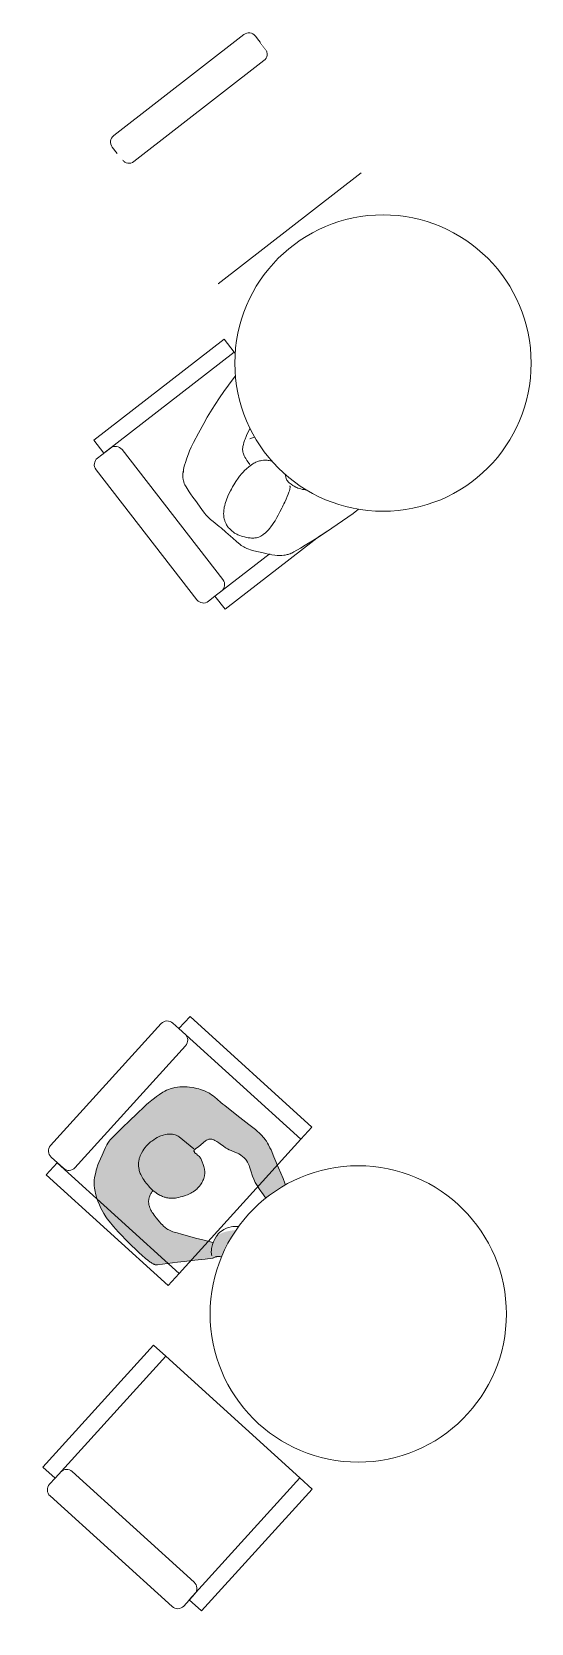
# Model space of a CAD drawing. Header units: millimetres. Extents: x 17924 to 83548, y -4690 to 56252.
# Drawn here: x 79324 to 80840, y 23095 to 27927 of the extents above; entities that cross this region are included whole.
import ezdxf

# ---------------------------------------------------------------- set-up
doc = ezdxf.new("R2010")
doc.units = ezdxf.units.MM
doc.header["$MEASUREMENT"] = 0
for name, color, linetype, lineweight in [('FURN-FREE', 1, 'Continuous', 0), ('PRES-FILL', 7, 'Continuous', 0), ('PRES-PEOP', 42, 'Continuous', 0)]:
    doc.layers.add(name, color=color, linetype=linetype, lineweight=lineweight)

# ---------------------------------------------------------------- blocks, each defined once
blk = doc.blocks.new('*U42')
at = {"color": 0, "linetype": 'ByBlock', "lineweight": -2}
for p, q in [((-250, 275), (-225, 275)), ((275, 275), (275, -275))]:
    blk.add_line(p, q, dxfattribs=at)
at = {"color": 0, "linetype": 'ByBlock', "lineweight": -2, "flags": 128}
for points in [[(-225, 325), (275, 325), (275, 275), (-225, 275), (-225, 325)], [(-225, -275), (275, -275), (275, -325), (-225, -325), (-225, -275)]]:
    blk.add_lwpolyline(points, close=True, dxfattribs=at)
for points in [[(-275, 250), (-275, -250)], [(-175, -250), (-175, 250)], [(-250, -275), (-200, -275)]]:
    blk.add_lwpolyline(points, dxfattribs=at)
at = {"color": 0, "linetype": 'ByBlock', "lineweight": -2}
for centre, start, end in [((-250, 250), 90, 180), ((-200, 250), 360, 90), ((-250, -250), 180, 270), ((-200, -250), 270, 360)]:
    blk.add_arc(centre, 25, start, end, dxfattribs=at)
blk = doc.blocks.new('*U43')
at = {"color": 0, "linetype": 'ByBlock', "lineweight": -2}
for p, q in [((-250, 275), (-225, 275)), ((275, 275), (275, -275))]:
    blk.add_line(p, q, dxfattribs=at)
at = {"color": 0, "linetype": 'ByBlock', "lineweight": -2, "flags": 128}
for points in [[(-225, 325), (275, 325), (275, 275), (-225, 275), (-225, 325)], [(-225, -275), (275, -275), (275, -325), (-225, -325), (-225, -275)]]:
    blk.add_lwpolyline(points, close=True, dxfattribs=at)
for points in [[(-275, 250), (-275, -250)], [(-175, -250), (-175, 250)], [(-250, -275), (-200, -275)]]:
    blk.add_lwpolyline(points, dxfattribs=at)
at = {"color": 0, "linetype": 'ByBlock', "lineweight": -2}
for centre, start, end in [((-250, 250), 90, 180), ((-200, 250), 360, 90), ((-250, -250), 180, 270), ((-200, -250), 270, 360)]:
    blk.add_arc(centre, 25, start, end, dxfattribs=at)
blk = doc.blocks.new('*U48')
at = {"color": 0, "linetype": 'ByBlock', "lineweight": -2}
for p, q in [((-250, 275), (-225, 275)), ((275, 275), (275, -275))]:
    blk.add_line(p, q, dxfattribs=at)
at = {"color": 0, "linetype": 'ByBlock', "lineweight": -2, "extrusion": (0, 0, -1), "flags": 128}
for points in [[(225, 325), (-275, 325), (-275, 275), (225, 275), (225, 325)], [(225, -275), (-275, -275), (-275, -325), (225, -325), (225, -275)]]:
    blk.add_lwpolyline(points, close=True, dxfattribs=at)
for points in [[(275, 250), (275, -250)], [(175, -250), (175, 250)], [(250, -275), (200, -275)]]:
    blk.add_lwpolyline(points, dxfattribs=at)
at = {"color": 0, "linetype": 'ByBlock', "lineweight": -2}
for centre, start, end in [((-250, 250), 90, 180), ((-200, 250), 360, 90), ((-250, -250), 180, 270), ((-200, -250), 270, 360)]:
    blk.add_arc(centre, 25, start, end, dxfattribs=at)
blk = doc.blocks.new('*U118')
at = {"layer": 'PRES-FILL', "linetype": 'ByBlock', "lineweight": -2}
h = blk.add_hatch(color=0, dxfattribs=at)
edge = h.paths.add_edge_path(flags=16)
edge.add_spline(control_points=[(-87.1, -291.1), (-88.9, -288.5), (-89.4, -283.3), (-89.5, -277.4)], knot_values=[0, 0, 0, 0, 1, 1, 1, 1], degree=3, periodic=0)
edge.add_spline(control_points=[(-89.5, -277.4), (-94.1, -264.3), (-102.3, -248.1), (-95, -247.6), (-88, -247), (-89.7, -264.1), (-89.5, -277.4)], knot_values=[0, 0, 0, 0, 0.509531, 0.509531, 0.509531, 1, 1, 1, 1], degree=3, periodic=0)
edge.add_spline(control_points=[(-89.5, -277.4), (-87.5, -283), (-86.2, -288.1), (-87.1, -291.1)], knot_values=[0, 0, 0, 0, 1, 1, 1, 1], degree=3, periodic=0)
edge.add_spline(control_points=[(-87.1, -291.1), (-86, -292.7), (-84.3, -293.3), (-82, -292.6), (-63.6, -286.7), (-44.9, -280.7), (-26.4, -274.1), (-4, -266.1), (18.4, -258.1), (40.8, -249.8), (62.1, -241.9), (84, -234.3), (102, -220.3), (117.4, -208.3), (129.9, -193.2), (142.6, -178.6), (163, -155.2), (182.9, -131.3), (203.2, -107.9), (213.2, -96.5), (224.2, -86), (234.3, -74.7), (246.7, -60.8), (254.8, -44.4), (259.7, -25), (268.8, 10.8), (269.4, 46.9), (252.7, 77.9), (241.3, 99.1), (227.3, 117.8), (212, 135.7), (198.2, 151.6), (184.4, 167.6), (170.6, 183.5), (153.9, 202.7), (137.1, 221.9), (119.8, 240.6), (106.8, 254.7), (88.4, 262.4), (71.1, 271.5), (49.3, 282.9), (28.3, 292.7), (3.3, 297.3), (-21.5, 302), (-44.7, 298.6), (-68.4, 290.7), (-91.1, 283.2), (-111.9, 273.8), (-130.5, 259.8), (-157.5, 239.5), (-182.8, 217.5), (-207.6, 194.9), (-226.2, 177.9), (-244, 160), (-260.3, 140.7), (-265.4, 134.8), (-270.1, 127.5), (-269.8, 119.5), (-269, 91.5), (-265, 65.1), (-263.2, 38), (-261.2, 9.3), (-260.2, -19.6), (-257.9, -48.3), (-257.6, -51.7), (-255, -54.6), (-254.2, -58), (-253.4, -61.6), (-253.2, -65.2), (-253.5, -68.8), (-254.4, -82.4), (-267.6, -92.2), (-268.2, -106.7), (-269, -125.4), (-262.5, -142.7), (-255.6, -157.8), (-248.2, -173.7), (-230.6, -189), (-215.1, -195.9), (-194.6, -205.1), (-227.5, -119.8), (-210.4, -122.7), (-200.6, -124.4), (-194.9, -152.8), (-181.9, -153.3), (-179.8, -153.3), (-175.7, -153.3), (-175.6, -151), (-174.7, -121.2), (-175.9, -84.2), (-191.9, -63.8), (-196.2, -58.4), (-202.4, -54.5), (-209.7, -51.7)], knot_values=[0, 0, 0, 0, 0.004098, 0.004098, 0.004098, 0.036354, 0.036354, 0.036354, 0.07573, 0.07573, 0.07573, 0.113201, 0.113201, 0.113201, 0.145266, 0.145266, 0.145266, 0.196552, 0.196552, 0.196552, 0.221625, 0.221625, 0.221625, 0.252365, 0.252365, 0.252365, 0.309173, 0.309173, 0.309173, 0.348127, 0.348127, 0.348127, 0.382965, 0.382965, 0.382965, 0.425054, 0.425054, 0.425054, 0.456865, 0.456865, 0.456865, 0.496842, 0.496842, 0.496842, 0.536467, 0.536467, 0.536467, 0.574696, 0.574696, 0.574696, 0.630228, 0.630228, 0.630228, 0.671879, 0.671879, 0.671879, 0.684675, 0.684675, 0.684675, 0.729775, 0.729775, 0.729775, 0.777357, 0.777357, 0.777357, 0.783126, 0.783126, 0.783126, 0.789055, 0.789055, 0.789055, 0.811446, 0.811446, 0.811446, 0.840448, 0.840448, 0.840448, 0.871083, 0.871083, 0.871083, 0.911485, 0.911485, 0.911485, 0.934486, 0.934486, 0.934486, 0.938181, 0.938181, 0.938181, 0.987094, 0.987094, 0.987094, 1, 1, 1, 1], degree=3, periodic=0)
edge.add_line((-209.7, -51.7), (-194, 0))
edge.add_spline(control_points=[(-194, 0), (-187, 22.7), (-179.6, 45.3), (-171.5, 67.7), (-163, 91.4), (-139.6, 107.6), (-118.7, 121.9), (-107.4, 129.7), (-96.1, 136.5), (-80.5, 136.9), (-68.4, 137.2), (-58.5, 133.8), (-50.1, 127.2)], knot_values=[0, 0, 0, 0, 0.324205, 0.324205, 0.324205, 0.66843, 0.66843, 0.66843, 0.855113, 0.855113, 0.855113, 1, 1, 1, 1], degree=3, periodic=0)
edge.add_line((-50.1, 127.2), (-43.4, 121.9))
edge.add_spline(control_points=[(-43.4, 121.9), (-53, 112), (-61.7, 101.2), (-66.2, 86.4), (-72, 67.4), (-70.6, 51.9), (-65.8, 32.4), (-60.9, 12.4), (-52.4, -3.9), (-40.5, -16.6), (-29.8, -28), (-15.7, -35.9), (4.1, -37.8), (21.4, -39.5), (32.8, -32.6), (46, -27.7), (56.1, -23.9), (64, -4.3), (73.4, -9.4), (78.2, -11.9), (80, -18.4), (83, -23.2), (90.4, -35.2), (104.9, -43.5), (103.9, -59.9), (102.6, -82.9), (81.9, -92.8), (71.8, -109.6), (62.8, -124.7), (56.9, -143.1), (45.7, -155.8), (27.6, -176.6), (-8.7, -176.6), (-33.9, -189.3), (-57.3, -201), (-80, -218.6), (-102.9, -230.2), (-126.4, -242.2), (-170.3, -203.5), (-183.9, -215.1), (-185.4, -216.4), (-186.2, -221.3), (-185.7, -224), (-184, -232.5), (-161.6, -243.7), (-165.3, -244.4), (-170.3, -245.4), (-189.8, -234), (-202.1, -232.4), (-207, -231.8), (-219.2, -228.5), (-217.4, -233.8), (-214.3, -243.7), (-208.3, -250.8), (-201.7, -257.1), (-184.8, -273.2), (-168.6, -289.9), (-141.4, -295.4), (-121.8, -299.2), (-104.3, -296.7), (-90.1, -293.9), (-88.5, -293.6), (-87.5, -292.6), (-87.1, -291.1)], knot_values=[0, 0, 0, 0, 0.044568, 0.044568, 0.044568, 0.101682, 0.101682, 0.101682, 0.159954, 0.159954, 0.159954, 0.212108, 0.212108, 0.212108, 0.25772, 0.25772, 0.25772, 0.292514, 0.292514, 0.292514, 0.310285, 0.310285, 0.310285, 0.355053, 0.355053, 0.355053, 0.417583, 0.417583, 0.417583, 0.47369, 0.47369, 0.47369, 0.564976, 0.564976, 0.564976, 0.649839, 0.649839, 0.649839, 0.736981, 0.736981, 0.736981, 0.746599, 0.746599, 0.746599, 0.777051, 0.777051, 0.777051, 0.817948, 0.817948, 0.817948, 0.83422, 0.83422, 0.83422, 0.863911, 0.863911, 0.863911, 0.939425, 0.939425, 0.939425, 0.993629, 0.993629, 0.993629, 1, 1, 1, 1], degree=3, periodic=0)
at = {"layer": 'PRES-PEOP', "color": 0, "linetype": 'ByBlock', "lineweight": -2, "flags": 128}
for points in [[(-250.1, -46.7), (-246.5, -46.2), (-243, -45.9), (-239.8, -45.9), (-236.8, -46), (-234, -46.3), (-228.6, -47.1), (-224, -48.2), (-219.9, -49.4), (-216.4, -50.7), (-213.3, -51.9), (-207.9, -54.4), (-203.8, -56.5), (-197.9, -59.9), (-191.9, -63.8), (-189.4, -65.6), (-184.9, -69.7), (-180.9, -73.9), (-177.6, -78.3), (-174.8, -82.6), (-172.5, -86.9), (-170.5, -91.1), (-168.9, -95.1), (-167.6, -98.9), (-166.6, -102.5), (-165.2, -109.4), (-164.5, -115.4), (-164.4, -120.5), (-164.6, -125), (-165, -128.8), (-165.6, -132), (-167.2, -137.4), (-168.7, -141.2), (-170.1, -143.9), (-172.6, -147.7), (-175.6, -151), (-175.9, -151.3), (-176.2, -151.6), (-176.5, -151.8), (-176.9, -152), (-177.2, -152.1), (-177.8, -152.4), (-178.3, -152.6), (-178.8, -152.7), (-179.2, -152.8), (-179.9, -153), (-180.5, -153.1), (-180.9, -153.1), (-181.4, -153.2), (-181.7, -153.2), (-181.9, -153.3), (-183, -153.2), (-184, -153.1), (-184.9, -152.7), (-185.8, -152.3), (-186.7, -151.8), (-187.6, -151.2), (-189.2, -149.7), (-190.7, -148.1), (-192.1, -146.4), (-193.4, -144.7), (-195.7, -141.2), (-199.7, -134.9), (-201.1, -132.6), (-202.4, -130.6), (-203.4, -129.1), (-204.3, -127.8), (-205.1, -126.7), (-206.5, -125.2), (-207.5, -124.2), (-208.2, -123.6), (-209.3, -123), (-209.9, -122.8), (-210.4, -122.7), (-211.6, -122.8), (-212.6, -123.4), (-213.4, -124.3), (-214, -125.6), (-214.5, -127.1), (-214.8, -128.8), (-215.1, -130.7), (-215.3, -132.8), (-215.4, -134.9), (-215.4, -139.4), (-215.3, -144), (-215, -148.6), (-214.3, -157.7), (-213.5, -165.7), (-212.9, -172.5), (-212.4, -178.2), (-212, -182.7), (-211.8, -186.3), (-211.7, -189.1), (-211.8, -191.3), (-211.8, -192.9), (-212, -194.1), (-212.2, -195), (-212.6, -196.2), (-213.1, -196.6), (-213.5, -196.8), (-214.2, -196.6), (-215.1, -195.9), (-216.8, -194.4), (-218.7, -192.9), (-220.7, -191.4), (-222.7, -189.9), (-224.8, -188.4), (-228.9, -185.5), (-232.6, -182.7), (-236, -180.2), (-238.9, -177.8), (-241.4, -175.6), (-245.6, -171.6), (-248.6, -168.4), (-250.6, -165.9), (-252, -163.9), (-253.9, -160.9), (-255.6, -157.8), (-258.4, -151.3), (-260.7, -145.7), (-262.6, -140.7), (-264, -136.4), (-265.2, -132.7), (-266, -129.4), (-267.2, -123.6), (-267.9, -119.4), (-268.2, -116.2), (-268.4, -111.4), (-268.2, -106.7), (-267.9, -104.3), (-267.3, -102), (-266.7, -99.9), (-265.9, -98), (-264.3, -94.3), (-257.6, -81.6), (-256.1, -78.5), (-255.1, -76.1), (-254.5, -74.2), (-253.9, -71.5), (-253.6, -70.1), (-253.5, -68.8), (-253.4, -67.5), (-253.4, -66.3), (-253.4, -65.3), (-253.4, -64.4), (-253.5, -62.8), (-253.6, -61.6), (-253.7, -60.7), (-253.9, -59.3), (-254.2, -58), (-254.4, -57.4), (-254.6, -56.8), (-255, -55.7), (-256.8, -52.1), (-257.2, -51.1), (-257.5, -50.4), (-257.6, -49.9), (-257.8, -49.1), (-257.9, -48.7), (-257.9, -48.3), (-259.4, -26.7), (-261.2, 5.6), (-263.2, 38), (-264.8, 58.4), (-267.6, 89), (-268.9, 104.3), (-269.8, 119.5), (-269.8, 121), (-269.8, 122.3), (-269.6, 123.6), (-269.4, 124.7), (-269.1, 125.8), (-268.4, 127.8), (-267.7, 129.5), (-267, 131), (-266.3, 132.3), (-265, 134.5), (-263.9, 136.1), (-262.2, 138.4), (-260.3, 140.7), (-254, 148.3), (-248.5, 154.6), (-238.6, 165.1), (-231.1, 172.8), (-219.5, 183.9), (-207.6, 194.9), (-188.9, 211.8), (-174.7, 224.2), (-163.9, 233.3), (-147.5, 246.7), (-130.5, 259.8), (-123.3, 264.8), (-116.9, 268.9), (-111.2, 272.2), (-106.1, 274.9), (-97.1, 279.4), (-90.1, 282.5), (-79.4, 286.7), (-68.4, 290.7), (-59.5, 293.5), (-51.6, 295.6), (-44.7, 297.1), (-38.6, 298.1), (-33.3, 298.8), (-28.6, 299.2), (-20.5, 299.6), (-14.5, 299.5), (-10, 299.2), (-3.3, 298.5), (3.3, 297.3), (11.9, 295.3), (19.5, 293.2), (26, 291.1), (31.7, 289.1), (41.7, 285.3), (49.1, 282.1), (60.1, 277), (71.1, 271.5), (84.3, 264.8), (94, 259.7), (101, 255.6), (106.1, 252.3), (109.7, 249.7), (112.4, 247.6), (116.2, 244.2), (119.8, 240.6), (132.8, 226.5), (151.8, 205.1), (170.6, 183.5), (191.3, 159.6), (212, 135.7), (217.6, 128.9), (222.5, 122.9), (230.6, 112.3), (236.4, 104.1), (240.6, 97.7), (246.8, 88), (252.7, 77.9), (255.8, 71.9), (258.3, 66.2), (260.3, 60.7), (261.9, 55.5), (263.2, 50.5), (265.1, 41), (266.1, 32.6), (266.5, 25.2), (266.6, 18.7), (266.4, 13.1), (265.6, 3.2), (264.6, -4), (262.5, -14.7), (259.7, -25), (257.6, -31.5), (255.6, -37.3), (253.6, -42.3), (251.7, -46.6), (250, -50.3), (246.7, -56.8), (244, -61.5), (241.8, -64.9), (238.2, -69.9), (234.3, -74.7), (230.5, -79), (223.6, -86.3), (213.3, -97), (208.2, -102.4), (203.2, -107.9), (172.9, -143.2), (142.6, -178.6), (133.1, -189.6), (125.9, -197.7), (120.3, -203.7), (116, -208), (112.7, -211.2), (107.5, -215.8), (102, -220.3), (98.6, -222.9), (95.2, -225.2), (88.9, -229.1), (83.1, -232.3), (78, -234.9), (68.9, -239), (61.9, -241.9), (40.8, -249.8), (7.2, -262), (-26.4, -274.1), (-40.3, -279), (-61.2, -285.9), (-82, -292.6), (-83.3, -292.9), (-84.5, -292.8), (-85.5, -292.5), (-86.5, -292), (-87.3, -291.3), (-88, -290.4), (-88.7, -289.5), (-89.3, -288.4), (-89.8, -287.2), (-90.3, -286), (-91, -283.3), (-91.7, -280.6), (-92.1, -277.9), (-92.8, -272.6), (-93.2, -267.8), (-93.5, -263.6), (-93.6, -260.2), (-93.8, -257.4), (-93.9, -255.1), (-93.9, -253.3), (-94, -251.9), (-94.1, -250.8), (-94.1, -249.9), (-94.3, -248.7), (-94.4, -248), (-94.5, -247.7), (-94.7, -247.5), (-95, -247.6), (-95.2, -247.9), (-95.2, -248.5), (-95.2, -249.2), (-95.1, -250), (-94.9, -251), (-94.6, -252), (-94.3, -253.1), (-93.6, -255.5), (-92.9, -257.9), (-92.1, -260.4), (-91.3, -262.9), (-89.8, -267.7), (-88.6, -272.1), (-87.6, -275.9), (-87, -279.1), (-86.5, -281.8), (-86.3, -284), (-86.2, -285.8), (-86.3, -287.3), (-86.4, -288.5), (-86.6, -289.5), (-87.1, -291), (-87.6, -292), (-88.1, -292.6), (-89, -293.4), (-90.1, -293.9), (-92.7, -294.7), (-95.3, -295.4), (-97.9, -296), (-100.4, -296.6), (-105.4, -297.6), (-110, -298.2), (-114.1, -298.7), (-117.7, -298.9), (-120.8, -299), (-123.6, -298.9), (-128.3, -298.6), (-131.8, -298.1), (-134.3, -297.6), (-138, -296.7), (-141.4, -295.4), (-149.1, -291.7), (-155.9, -288.2), (-161.8, -285), (-166.8, -282), (-175.7, -276.4), (-182.3, -272), (-192, -264.8), (-201.7, -257.1), (-203.2, -255.9), (-204.8, -254.6), (-206.4, -253.3), (-209.4, -250.7), (-212, -248.3), (-214.2, -246.2), (-215.9, -244.3), (-217.2, -242.7), (-218.2, -241.4), (-218.8, -240.2), (-219.3, -239.2), (-219.5, -238.4), (-219.6, -237.7), (-219.7, -237.1), (-219.6, -236.7), (-219.4, -235.8), (-219.1, -235.3), (-218.8, -234.9), (-218.2, -234.3), (-217.4, -233.8), (-216.6, -233.4), (-215.7, -233.1), (-214.9, -232.8), (-214.2, -232.6), (-213.4, -232.5), (-212, -232.2), (-210.8, -232.1), (-209.7, -232.1), (-207.8, -232.1), (-206.3, -232.1), (-204.2, -232.3), (-202.1, -232.4), (-199.7, -232.8), (-197.5, -233.3), (-195.5, -234), (-193.6, -234.7), (-190, -236.4), (-183.7, -239.7), (-181.4, -240.9), (-179.4, -241.9), (-177.6, -242.7), (-176, -243.3), (-173.3, -244.1), (-171.3, -244.5), (-169.8, -244.7), (-168.7, -244.8), (-167, -244.7), (-165.3, -244.4), (-164.6, -244.2), (-164.1, -243.9), (-163.7, -243.6), (-163.6, -243.3), (-163.6, -243), (-163.7, -242.6), (-163.9, -242.3), (-164.2, -241.9), (-164.6, -241.5), (-165, -241.1), (-165.5, -240.7), (-166.5, -239.8), (-167.7, -239), (-168.9, -238.2), (-170.1, -237.4), (-172.6, -235.9), (-177, -233), (-178.7, -231.8), (-180, -230.8), (-181.1, -230), (-182, -229.2), (-182.7, -228.6), (-183.8, -227.4), (-184.5, -226.5), (-185, -225.9), (-185.4, -224.9), (-185.6, -224.5), (-185.7, -224), (-185.7, -223.5), (-185.8, -223), (-185.8, -222.5), (-185.9, -221.5), (-186, -220.6), (-186, -219.8), (-185.9, -219.1), (-185.8, -218.5), (-185.7, -218), (-185.6, -217.6), (-185.5, -217.2), (-185.4, -216.9), (-185.1, -216.3), (-184.9, -216), (-184.7, -215.7), (-184.3, -215.4), (-183.9, -215.1), (-181.6, -213.7), (-179.3, -212.7), (-177.1, -212), (-174.8, -211.6), (-172.7, -211.4), (-170.5, -211.4), (-166.3, -211.9), (-162.3, -212.8), (-158.5, -214), (-155, -215.4), (-127.9, -228.6), (-124.6, -229.9), (-121.7, -230.8), (-119.3, -231.5), (-115, -232.2), (-111.9, -232.4), (-109.6, -232.2), (-106.2, -231.5), (-102.9, -230.2), (-94.2, -225.5), (-86.7, -221.1), (-73.5, -212.9), (-53.8, -200.5), (-43.9, -194.6), (-33.9, -189.3), (-29, -187.1), (-24.4, -185.2), (-15.2, -182.3), (1.3, -177.9), (13.7, -174.4), (18.2, -172.9), (22.1, -171.5), (28.6, -168.6), (33.3, -166), (36.6, -163.8), (41.4, -160.1), (43.6, -158.1), (45.7, -155.8), (47.9, -153.2), (49.9, -150.7), (51.6, -148.3), (54.5, -143.6), (56.8, -139.4), (60.6, -131.9), (66, -120.5), (68.8, -115), (71.8, -109.6), (73.8, -106.5), (75.8, -103.6), (80, -98.1), (87.8, -88.6), (90.7, -85.1), (93.1, -82), (95.2, -79.2), (96.8, -76.8), (99.4, -72.6), (101.1, -69.5), (102.1, -67.1), (103.3, -63.5), (103.7, -61.7), (103.9, -59.9), (104, -58.8), (103.9, -56.6), (103.6, -54.6), (103, -52.6), (102.3, -50.8), (101.5, -49.1), (100.7, -47.5), (98.8, -44.4), (83, -23.2), (78.3, -15.8), (77.2, -14), (76.3, -12.7), (75.6, -11.8), (74.5, -10.5), (73.4, -9.4), (72.7, -8.8), (72, -8.4), (71.4, -8.1), (70.7, -8), (70.1, -8), (69.5, -8.1), (68.8, -8.2), (68.2, -8.5), (67, -9.1), (65.9, -9.9), (64.8, -10.8), (63.7, -11.8), (62.7, -12.8), (60.7, -14.8), (57.2, -18.6), (54.5, -21.5), (52.4, -23.5), (50.9, -24.8), (49.7, -25.7), (48.8, -26.3), (47.4, -27.1), (46, -27.7), (35.6, -31.4), (27.7, -33.9), (21.7, -35.6), (17.3, -36.6), (13.9, -37.2), (11.5, -37.5), (7.8, -37.8), (4.1, -37.8), (1.2, -37.6), (-1.6, -37.3), (-4.1, -36.9), (-6.5, -36.4), (-10.9, -35.2), (-14.7, -33.9), (-18, -32.5), (-20.9, -31.1), (-23.4, -29.7), (-27.7, -27), (-31, -24.7), (-33.4, -22.9), (-36.9, -19.9), (-40.5, -16.6), (-43.3, -13.7), (-45.7, -11.1), (-47.8, -8.5), (-49.6, -6.1), (-51.2, -3.9), (-53.8, 0.4), (-55.9, 4.2), (-57.5, 7.5), (-60, 13.5), (-61.6, 18.1), (-63.8, 25.1), (-65.8, 32.4), (-67.4, 39.1), (-68.6, 45), (-69.3, 50.3), (-69.8, 54.9), (-70, 59), (-70, 62.5), (-70, 65.6), (-69.6, 70.9), (-69.1, 74.9), (-68.6, 77.8), (-67.5, 82.1), (-66.2, 86.4), (-65.3, 88.9), (-63.3, 93.6), (-61.4, 97.5), (-59.5, 100.9), (-57.8, 103.8), (-56.2, 106.3), (-53.1, 110.6), (-50.6, 113.8), (-46.6, 118.5), (-42.3, 123.1), (-39.5, 125.9), (-34.1, 130.9), (-29.4, 135), (-25.2, 138.3), (-21.5, 141), (-14.8, 145.5), (-9.6, 148.5), (-5.7, 150.7), (0.4, 153.8), (6.7, 156.6), (10, 158), (13.2, 159.1), (16.3, 159.9), (19.2, 160.6), (22, 161.2), (27.2, 161.9), (31.9, 162.1), (36, 162.1), (39.5, 162), (42.6, 161.6), (48, 160.8), (52, 159.8), (54.9, 159), (59.2, 157.4), (63.4, 155.6), (67.4, 153.5), (71.1, 151.4), (77.6, 147.3), (83.1, 143.3), (87.6, 139.5), (91.4, 136), (94.6, 132.8), (100, 126.9), (103.7, 122.1), (106.4, 118.4), (110.3, 112.5), (113.9, 106.4), (116.2, 102.1), (118.1, 97.9), (119.7, 93.8), (121, 89.9), (122.1, 86.2), (123, 82.8), (124.3, 76.2), (124.9, 70.4), (125.1, 65.4), (125, 61.1), (124.6, 57.4), (124.1, 54.2), (123.5, 51.5), (122.1, 47), (120.8, 43.7), (119.6, 41.3), (117.5, 38), (115, 34.8), (95.8, 13.3), (86, 2.7), (76.2, -7.9)], [(-209.7, -51.7), (-201.8, -25.9), (-194, 0), (-188.7, 17), (-180.4, 42.4), (-176.1, 55), (-171.5, 67.7), (-169.8, 72), (-167.8, 75.9), (-165.8, 79.4), (-163.8, 82.6), (-161.7, 85.5), (-157.5, 90.7), (-153.4, 95), (-149.7, 98.6), (-146.2, 101.7), (-139.8, 106.9), (-134.7, 110.7), (-126.9, 116.3), (-118.7, 121.9), (-114, 125), (-109.9, 127.5), (-106.3, 129.4), (-103.1, 131), (-100.3, 132.3), (-97.8, 133.3), (-95.7, 134), (-91.9, 135.2), (-89.1, 135.9), (-86.9, 136.3), (-83.7, 136.7), (-80.5, 136.9), (-78.6, 136.9), (-76.8, 136.8), (-75, 136.7), (-71.8, 136.3), (-68.9, 135.7), (-66.3, 135.1), (-64.1, 134.4), (-62.2, 133.8), (-59, 132.5), (-56.6, 131.3), (-54.9, 130.4), (-52.5, 128.9), (-50.1, 127.2), (-46.8, 124.6), (-43.4, 121.9)]]:
    blk.add_lwpolyline(points, dxfattribs=at)
blk = doc.blocks.new('MAN14_2')
at = {"color": 0, "linetype": 'ByBlock', "lineweight": -2, "flags": 128}
for points in [[(-0.864, 5.845), (-0.832, 5.888), (-0.805, 5.925), (-0.76, 5.991), (-0.695, 6.092), (-0.631, 6.194), (-0.605, 6.236), (-0.584, 6.274), (-0.548, 6.342), (-0.523, 6.393), (-0.505, 6.431), (-0.48, 6.488), (-0.457, 6.543), (-0.451, 6.563), (-0.45, 6.584), (-0.452, 6.604), (-0.457, 6.626), (-0.464, 6.647), (-0.474, 6.668), (-0.485, 6.689), (-0.497, 6.709), (-0.526, 6.75), (-0.556, 6.788), (-0.588, 6.823), (-0.62, 6.856), (-0.682, 6.916), (-0.738, 6.964), (-0.784, 7.003), (-0.822, 7.033), (-0.852, 7.055), (-0.876, 7.072), (-0.893, 7.085), (-0.906, 7.094), (-0.916, 7.1), (-0.922, 7.103), (-0.927, 7.106), (-0.931, 7.107), (-0.931, 7.106), (-0.93, 7.104), (-0.924, 7.099), (-0.915, 7.091), (-0.902, 7.081), (-0.889, 7.071), (-0.875, 7.062), (-0.861, 7.053), (-0.833, 7.036), (-0.807, 7.02), (-0.76, 6.991), (-0.724, 6.968), (-0.698, 6.95), (-0.68, 6.936), (-0.654, 6.914), (-0.642, 6.903), (-0.631, 6.891), (-0.623, 6.881), (-0.615, 6.871), (-0.608, 6.859), (-0.601, 6.846), (-0.594, 6.833), (-0.58, 6.806), (-0.568, 6.779), (-0.546, 6.724), (-0.528, 6.675), (-0.513, 6.635), (-0.507, 6.618), (-0.501, 6.602), (-0.496, 6.589), (-0.492, 6.577), (-0.488, 6.567), (-0.481, 6.549), (-0.476, 6.537), (-0.472, 6.528), (-0.468, 6.522), (-0.466, 6.519), (-0.464, 6.517), (-0.462, 6.517), (-0.461, 6.517), (-0.459, 6.519), (-0.458, 6.523), (-0.458, 6.527), (-0.457, 6.534), (-0.457, 6.543), (-0.457, 6.833), (-0.457, 7.123), (-0.457, 7.56), (-0.457, 7.996), (-0.458, 8.019), (-0.46, 8.041), (-0.463, 8.062), (-0.466, 8.081), (-0.471, 8.099), (-0.475, 8.116), (-0.487, 8.147), (-0.498, 8.173), (-0.51, 8.195), (-0.522, 8.214), (-0.534, 8.229), (-0.544, 8.242), (-0.554, 8.253), (-0.573, 8.271), (-0.588, 8.283), (-0.6, 8.291), (-0.619, 8.302), (-0.639, 8.312), (-0.66, 8.32), (-0.68, 8.325), (-0.7, 8.328), (-0.719, 8.331), (-0.737, 8.331), (-0.754, 8.331), (-0.77, 8.33), (-0.785, 8.328), (-0.799, 8.326), (-0.824, 8.32), (-0.845, 8.314), (-0.862, 8.307), (-0.876, 8.299), (-0.888, 8.292), (-0.898, 8.286), (-0.906, 8.279), (-0.918, 8.267), (-0.927, 8.258), (-0.932, 8.25), (-0.939, 8.238), (-0.944, 8.225), (-0.962, 8.167), (-0.978, 8.114), (-1.003, 8.021), (-1.02, 7.949), (-1.032, 7.895), (-1.048, 7.813), (-1.061, 7.731), (-1.069, 7.672), (-1.08, 7.585), (-1.09, 7.498), (-1.092, 7.475), (-1.091, 7.452), (-1.09, 7.431), (-1.066, 7.271), (-1.065, 7.251), (-1.064, 7.234), (-1.065, 7.22), (-1.067, 7.194), (-1.072, 7.176), (-1.076, 7.162), (-1.084, 7.142), (-1.09, 7.133), (-1.096, 7.123), (-1.114, 7.099), (-1.133, 7.078), (-1.152, 7.06), (-1.171, 7.045), (-1.189, 7.032), (-1.225, 7.01), (-1.259, 6.993), (-1.503, 6.891), (-1.716, 6.786), (-1.824, 6.734), (-1.932, 6.685)], [(2.137, 2.732), (2.125, 3.008), (2.103, 3.422), (2.079, 3.836), (2.067, 4.015), (2.039, 4.326), (1.986, 4.791), (1.927, 5.263), (1.91, 5.384), (1.893, 5.49), (1.875, 5.582), (1.84, 5.741), (1.809, 5.858), (1.784, 5.945), (1.741, 6.071), (1.694, 6.194), (1.681, 6.221), (1.668, 6.245), (1.653, 6.266), (1.638, 6.285), (1.623, 6.302), (1.608, 6.317), (1.577, 6.344), (1.547, 6.366), (1.52, 6.384), (1.494, 6.399), (1.447, 6.423), (1.41, 6.44), (1.38, 6.452), (1.335, 6.468), (1.288, 6.484), (1.255, 6.494), (1.225, 6.501), (1.197, 6.508), (1.171, 6.512), (1.124, 6.518), (1.084, 6.521), (1.05, 6.522), (1.02, 6.521), (0.994, 6.519), (0.95, 6.514), (0.918, 6.509), (0.87, 6.498), (0.823, 6.484), (0.795, 6.474), (0.769, 6.463), (0.745, 6.451), (0.722, 6.439), (0.701, 6.427), (0.662, 6.401), (0.63, 6.375), (0.603, 6.351), (0.581, 6.328), (0.563, 6.307), (0.548, 6.288), (0.524, 6.253), (0.508, 6.225), (0.498, 6.204), (0.484, 6.171), (0.474, 6.136), (0.455, 6.048), (0.441, 5.966), (0.432, 5.89), (0.423, 5.748), (0.421, 5.625), (0.428, 5.2), (0.426, 5.095), (0.423, 5.016), (0.412, 4.899), (0.393, 4.781), (0.28, 4.22), (0.217, 3.94), (0.183, 3.801), (0.146, 3.662), (0.101, 3.509), (0.066, 3.396), (0.009, 3.226), (-0.05, 3.055), (-0.06, 3.027), (-0.077, 2.977), (-0.084, 2.959), (-0.09, 2.943), (-0.102, 2.916), (-0.112, 2.897), (-0.119, 2.883), (-0.125, 2.874), (-0.135, 2.86), (-0.145, 2.848), (-0.15, 2.843), (-0.155, 2.839), (-0.161, 2.835), (-0.167, 2.832), (-0.179, 2.827), (-0.192, 2.824), (-0.204, 2.821), (-0.217, 2.82), (-0.229, 2.82), (-0.241, 2.82), (-0.263, 2.822), (-0.283, 2.826), (-0.3, 2.83), (-0.315, 2.834), (-0.327, 2.838), (-0.338, 2.843), (-0.355, 2.851), (-0.368, 2.858), (-0.376, 2.863), (-0.388, 2.872), (-0.398, 2.881), (-0.419, 2.904), (-0.437, 2.928), (-0.465, 2.979), (-0.486, 3.03), (-0.501, 3.081), (-0.51, 3.131), (-0.516, 3.18), (-0.52, 3.227), (-0.521, 3.319), (-0.519, 3.402), (-0.501, 3.701), (-0.5, 3.774), (-0.5, 3.829), (-0.505, 3.908), (-0.515, 3.985), (-0.6, 4.45), (-0.643, 4.683), (-0.689, 4.915), (-0.74, 5.149), (-0.781, 5.323), (-0.848, 5.584), (-0.921, 5.845), (-0.931, 5.876), (-0.951, 5.934), (-0.972, 5.983), (-0.992, 6.026), (-1.03, 6.098), (-1.06, 6.152), (-1.154, 6.309), (-1.217, 6.413), (-1.243, 6.451), (-1.266, 6.483), (-1.288, 6.51), (-1.308, 6.533), (-1.327, 6.552), (-1.345, 6.568), (-1.362, 6.582), (-1.392, 6.604), (-1.417, 6.62), (-1.437, 6.63), (-1.469, 6.646), (-1.503, 6.659), (-1.537, 6.67), (-1.568, 6.68), (-1.598, 6.688), (-1.627, 6.694), (-1.653, 6.699), (-1.677, 6.703), (-1.722, 6.708), (-1.76, 6.709), (-1.792, 6.708), (-1.819, 6.705), (-1.842, 6.701), (-1.86, 6.696), (-1.876, 6.691), (-1.889, 6.685), (-1.911, 6.674), (-1.925, 6.664), (-1.936, 6.656), (-1.95, 6.642), (-1.962, 6.626), (-1.985, 6.591), (-2.026, 6.521), (-2.059, 6.456), (-2.087, 6.397), (-2.11, 6.343), (-2.147, 6.246), (-2.173, 6.171), (-2.207, 6.057), (-2.238, 5.943)], [(-1.642, 4.577), (-1.637, 4.705), (-1.628, 4.898), (-1.619, 5.09), (-1.617, 5.121), (-1.61, 5.18), (-1.602, 5.233), (-1.586, 5.325), (-1.575, 5.393), (-1.569, 5.443), (-1.566, 5.479), (-1.564, 5.505), (-1.565, 5.544), (-1.567, 5.562), (-1.569, 5.58), (-1.57, 5.582), (-1.57, 5.584), (-1.571, 5.586), (-1.572, 5.587), (-1.574, 5.589), (-1.575, 5.59), (-1.578, 5.592), (-1.582, 5.593), (-1.585, 5.594), (-1.589, 5.595), (-1.593, 5.596), (-1.597, 5.596), (-1.604, 5.596), (-1.61, 5.596), (-1.622, 5.596), (-1.631, 5.595), (-1.638, 5.595), (-1.643, 5.595), (-1.65, 5.595), (-1.656, 5.595), (-1.666, 5.595), (-1.675, 5.593), (-1.684, 5.59), (-1.691, 5.586), (-1.698, 5.581), (-1.704, 5.576), (-1.71, 5.57), (-1.72, 5.556), (-1.728, 5.541), (-1.735, 5.526), (-1.741, 5.51), (-1.752, 5.48), (-1.769, 5.424), (-1.776, 5.404), (-1.782, 5.388), (-1.788, 5.374), (-1.793, 5.363), (-1.798, 5.354), (-1.803, 5.347), (-1.812, 5.336), (-1.819, 5.329), (-1.825, 5.325), (-1.835, 5.32), (-1.845, 5.318), (-1.861, 5.318), (-1.873, 5.322), (-1.883, 5.328), (-1.891, 5.337), (-1.897, 5.349), (-1.901, 5.362), (-1.903, 5.377), (-1.905, 5.393), (-1.905, 5.409), (-1.904, 5.445), (-1.9, 5.482), (-1.895, 5.519), (-1.882, 5.593), (-1.858, 5.725), (-1.851, 5.772), (-1.847, 5.811), (-1.845, 5.843), (-1.845, 5.869), (-1.847, 5.889), (-1.85, 5.905), (-1.853, 5.918), (-1.857, 5.928), (-1.865, 5.942), (-1.874, 5.951), (-1.881, 5.955), (-1.894, 5.96), (-1.91, 5.961), (-1.93, 5.96), (-1.949, 5.958), (-1.968, 5.956), (-1.986, 5.953), (-2.022, 5.946), (-2.053, 5.938), (-2.08, 5.929), (-2.103, 5.921), (-2.122, 5.912), (-2.139, 5.904), (-2.152, 5.896), (-2.163, 5.889), (-2.182, 5.876), (-2.194, 5.865), (-2.203, 5.856), (-2.214, 5.842), (-2.223, 5.827), (-2.238, 5.797), (-2.264, 5.738), (-2.285, 5.685), (-2.301, 5.636), (-2.314, 5.593), (-2.334, 5.514), (-2.347, 5.453), (-2.355, 5.406), (-2.366, 5.335), (-2.374, 5.263), (-2.377, 5.211), (-2.378, 5.162), (-2.376, 5.117), (-2.373, 5.074), (-2.363, 4.996), (-2.35, 4.928), (-2.336, 4.87), (-2.322, 4.821), (-2.294, 4.736), (-2.272, 4.675), (-2.236, 4.589), (-2.218, 4.547), (-2.2, 4.508), (-2.194, 4.498), (-2.185, 4.489), (-2.175, 4.483), (-2.164, 4.478), (-2.151, 4.474), (-2.138, 4.472), (-2.125, 4.47), (-2.11, 4.469), (-2.081, 4.47), (-2.051, 4.473), (-2.022, 4.477), (-1.965, 4.487), (-1.916, 4.498), (-1.874, 4.508), (-1.84, 4.516), (-1.813, 4.522), (-1.791, 4.526), (-1.774, 4.529), (-1.762, 4.53), (-1.752, 4.531), (-1.745, 4.531), (-1.74, 4.53), (-1.736, 4.529), (-1.731, 4.526), (-1.73, 4.523), (-1.73, 4.52), (-1.731, 4.515), (-1.735, 4.508), (-1.742, 4.5), (-1.75, 4.493), (-1.76, 4.489), (-1.77, 4.485), (-1.782, 4.482), (-1.794, 4.48), (-1.819, 4.479), (-1.845, 4.48), (-1.872, 4.482), (-1.898, 4.485), (-1.948, 4.491), (-1.994, 4.498), (-2.033, 4.503), (-2.067, 4.506), (-2.095, 4.507), (-2.118, 4.506), (-2.137, 4.505), (-2.152, 4.502), (-2.165, 4.499), (-2.175, 4.496), (-2.192, 4.487), (-2.202, 4.48), (-2.209, 4.473), (-2.217, 4.461), (-2.223, 4.446), (-2.257, 4.331), (-2.285, 4.227), (-2.332, 4.041), (-2.364, 3.899), (-2.385, 3.79), (-2.412, 3.626), (-2.432, 3.462), (-2.473, 3.038), (-2.501, 2.723), (-2.533, 2.251), (-2.543, 2.014), (-2.549, 1.776), (-2.55, 1.608), (-2.544, 1.316), (-2.535, 1.098), (-2.516, 0.769), (-2.491, 0.439), (-2.483, 0.357), (-2.474, 0.287), (-2.455, 0.164), (-2.437, 0.072), (-2.407, -0.064), (-2.374, -0.2), (-2.351, -0.283), (-2.328, -0.356), (-2.304, -0.42), (-2.28, -0.475), (-2.258, -0.522), (-2.236, -0.561), (-2.215, -0.594), (-2.196, -0.623), (-2.159, -0.669), (-2.129, -0.701), (-2.105, -0.723), (-2.066, -0.754), (-2.025, -0.781), (-1.962, -0.816), (-1.906, -0.844), (-1.807, -0.89), (-1.732, -0.923), (-1.618, -0.969), (-1.503, -1.014), (-1.188, -1.145), (-1.108, -1.176), (-1.049, -1.197), (-1.003, -1.212), (-0.934, -1.231), (-0.864, -1.246), (-0.806, -1.256), (-0.704, -1.27), (-0.551, -1.287), (-0.474, -1.295), (-0.398, -1.305), (-0.21, -1.334), (0.071, -1.38), (0.213, -1.402), (0.357, -1.42), (0.404, -1.424), (0.448, -1.424), (0.489, -1.423), (0.528, -1.42), (0.599, -1.411), (0.661, -1.399), (0.715, -1.386), (0.809, -1.359), (1.09, -1.265), (1.166, -1.239), (1.232, -1.216), (1.289, -1.194), (1.339, -1.173), (1.424, -1.135), (1.486, -1.103), (1.53, -1.077), (1.563, -1.056), (1.611, -1.024), (1.657, -0.989), (1.687, -0.963), (1.712, -0.939), (1.734, -0.918), (1.752, -0.898), (1.767, -0.88), (1.793, -0.847), (1.812, -0.822), (1.825, -0.803), (1.843, -0.773), (1.861, -0.742), (1.969, -0.539), (2.047, -0.387), (2.159, -0.159), (2.267, 0.072), (2.374, 0.308), (2.53, 0.663), (2.683, 1.021), (2.759, 1.203), (2.813, 1.342), (2.849, 1.446), (2.873, 1.526), (2.889, 1.587), (2.908, 1.678), (2.915, 1.725), (2.921, 1.772), (2.929, 1.868), (2.933, 1.951), (2.934, 2.024), (2.933, 2.151), (2.925, 2.341), (2.915, 2.532), (2.888, 2.997), (2.856, 3.462), (2.851, 3.513), (2.845, 3.558), (2.832, 3.635), (2.812, 3.752), (2.804, 3.81), (2.798, 3.869), (2.798, 3.883), (2.799, 3.895), (2.801, 3.907), (2.805, 3.918), (2.809, 3.928), (2.82, 3.948), (2.833, 3.964), (2.847, 3.98), (2.861, 3.994), (2.891, 4.019), (2.948, 4.062), (2.969, 4.079), (2.986, 4.095), (3.001, 4.109), (3.014, 4.121), (3.033, 4.145), (3.045, 4.164), (3.053, 4.178), (3.058, 4.19), (3.063, 4.209), (3.067, 4.228), (3.069, 4.25), (3.072, 4.292), (3.073, 4.327), (3.072, 4.357), (3.07, 4.383), (3.067, 4.406), (3.064, 4.425), (3.057, 4.457), (3.05, 4.481), (3.044, 4.498), (3.035, 4.524), (3.023, 4.548), (3.015, 4.563), (3.006, 4.577), (2.998, 4.59), (2.981, 4.614), (2.964, 4.634), (2.948, 4.651), (2.933, 4.665), (2.919, 4.676), (2.907, 4.686), (2.895, 4.694), (2.873, 4.708), (2.856, 4.717), (2.842, 4.724), (2.821, 4.733), (2.798, 4.741), (2.768, 4.75), (2.739, 4.758), (2.712, 4.765), (2.686, 4.77), (2.662, 4.774), (2.618, 4.779), (2.581, 4.781), (2.549, 4.781), (2.522, 4.779), (2.5, 4.775), (2.481, 4.771), (2.466, 4.767), (2.453, 4.762), (2.432, 4.752), (2.418, 4.743), (2.408, 4.735), (2.395, 4.723), (2.384, 4.708), (2.373, 4.69), (2.364, 4.672), (2.356, 4.655), (2.35, 4.638), (2.339, 4.604), (2.331, 4.573), (2.325, 4.544), (2.316, 4.493), (2.31, 4.453), (2.303, 4.391), (2.297, 4.33), (2.295, 4.298), (2.294, 4.268), (2.294, 4.241), (2.296, 4.189), (2.301, 4.145), (2.307, 4.106), (2.312, 4.074), (2.325, 4.018), (2.335, 3.977), (2.352, 3.919), (2.36, 3.892), (2.369, 3.865), (2.373, 3.857), (2.378, 3.851), (2.384, 3.846), (2.392, 3.843), (2.4, 3.84), (2.409, 3.838), (2.419, 3.837), (2.429, 3.837), (2.439, 3.837), (2.46, 3.839), (2.481, 3.842), (2.502, 3.846), (2.541, 3.855), (2.576, 3.864), (2.605, 3.873), (2.629, 3.879), (2.648, 3.884), (2.663, 3.888), (2.675, 3.891), (2.684, 3.892), (2.69, 3.893), (2.695, 3.894), (2.699, 3.893), (2.704, 3.892), (2.706, 3.89), (2.706, 3.889), (2.706, 3.885), (2.703, 3.88), (2.698, 3.874), (2.692, 3.869), (2.685, 3.866), (2.677, 3.863), (2.668, 3.86), (2.659, 3.859), (2.64, 3.856), (2.62, 3.856), (2.6, 3.856), (2.58, 3.857), (2.541, 3.859), (2.507, 3.861), (2.477, 3.862), (2.451, 3.863), (2.43, 3.862), (2.412, 3.86), (2.398, 3.858), (2.386, 3.855), (2.376, 3.852), (2.369, 3.849), (2.357, 3.842), (2.349, 3.836), (2.344, 3.83), (2.338, 3.821), (2.334, 3.81), (2.323, 3.764), (2.314, 3.72), (2.302, 3.633), (2.293, 3.555), (2.282, 3.414), (2.273, 3.307), (2.264, 3.227), (2.256, 3.168), (2.239, 3.08), (2.229, 3.038), (2.217, 2.996), (2.149, 2.779), (2.042, 2.451), (1.986, 2.288), (1.927, 2.125), (1.902, 2.058), (1.855, 1.943), (1.819, 1.858), (1.79, 1.794), (1.744, 1.698), (1.72, 1.65), (1.694, 1.601), (1.67, 1.558), (1.646, 1.519), (1.598, 1.449), (1.553, 1.391), (1.511, 1.342), (1.473, 1.301), (1.439, 1.267), (1.376, 1.209), (1.328, 1.169), (1.254, 1.112), (1.178, 1.06), (1.149, 1.042), (1.121, 1.028), (1.095, 1.015), (1.069, 1.004), (1.019, 0.987), (0.974, 0.975), (0.933, 0.967), (0.897, 0.961), (0.864, 0.957), (0.806, 0.953), (0.762, 0.952), (0.694, 0.953), (0.625, 0.958), (0.607, 0.96), (0.59, 0.964), (0.575, 0.968), (0.546, 0.978), (0.521, 0.991), (0.498, 1.005), (0.478, 1.02), (0.442, 1.05), (0.383, 1.108), (0.338, 1.15), (0.302, 1.18), (0.273, 1.199), (0.251, 1.211), (0.233, 1.219), (0.205, 1.229), (0.175, 1.235), (0.113, 1.243), (0.06, 1.247), (0.014, 1.249), (-0.026, 1.248), (-0.06, 1.247), (-0.09, 1.244), (-0.115, 1.241), (-0.159, 1.234), (-0.191, 1.226), (-0.215, 1.22), (-0.249, 1.208), (-0.282, 1.194), (-0.31, 1.18), (-0.336, 1.166), (-0.359, 1.152), (-0.403, 1.122), (-0.439, 1.093), (-0.47, 1.065), (-0.496, 1.038), (-0.518, 1.014), (-0.536, 0.992), (-0.566, 0.951), (-0.587, 0.919), (-0.601, 0.894), (-0.621, 0.854), (-0.639, 0.813), (-0.659, 0.761), (-0.675, 0.713), (-0.702, 0.625), (-0.722, 0.549), (-0.735, 0.484), (-0.745, 0.426), (-0.758, 0.326), (-0.765, 0.25), (-0.77, 0.134), (-0.77, 0.014), (-0.768, -0.067), (-0.763, -0.137), (-0.758, -0.198), (-0.745, -0.302), (-0.733, -0.38), (-0.71, -0.495), (-0.683, -0.611), (-0.667, -0.667), (-0.651, -0.716), (-0.634, -0.758), (-0.619, -0.794), (-0.603, -0.825), (-0.589, -0.851), (-0.562, -0.896), (-0.54, -0.929), (-0.523, -0.952), (-0.495, -0.986), (-0.465, -1.018), (-0.445, -1.037), (-0.425, -1.054), (-0.407, -1.07), (-0.37, -1.096), (-0.337, -1.117), (-0.306, -1.133), (-0.279, -1.147), (-0.254, -1.157), (-0.208, -1.174), (-0.173, -1.184), (-0.145, -1.191), (-0.102, -1.2), (-0.058, -1.207), (-0.025, -1.211), (0.005, -1.213), (0.033, -1.214), (0.059, -1.214), (0.105, -1.212), (0.145, -1.207), (0.18, -1.202), (0.209, -1.196), (0.26, -1.184), (0.297, -1.173), (0.352, -1.154), (0.407, -1.134), (0.46, -1.112), (0.507, -1.09), (0.547, -1.069), (0.582, -1.049), (0.611, -1.029), (0.635, -1.011), (0.656, -0.994), (0.673, -0.978), (0.702, -0.949), (0.722, -0.925), (0.736, -0.906), (0.755, -0.876), (0.771, -0.844), (0.786, -0.81), (0.798, -0.779), (0.818, -0.72), (0.833, -0.669), (0.843, -0.624), (0.851, -0.585), (0.861, -0.517), (0.866, -0.465), (0.87, -0.386), (0.872, -0.306), (0.872, -0.243), (0.868, -0.134), (0.863, -0.053), (0.853, 0.068), (0.843, 0.188), (0.841, 0.211), (0.839, 0.234), (0.833, 0.285), (0.827, 0.336), (0.82, 0.387), (0.806, 0.486), (0.791, 0.574), (0.778, 0.648), (0.766, 0.708), (0.755, 0.756), (0.745, 0.793), (0.737, 0.822), (0.73, 0.844), (0.723, 0.859), (0.718, 0.871), (0.713, 0.879), (0.709, 0.884), (0.702, 0.889), (0.697, 0.889), (0.693, 0.888), (0.688, 0.882), (0.683, 0.871)], [(-0.689, 0.789), (-0.767, 0.819), (-0.833, 0.848), (-0.887, 0.875), (-0.932, 0.9), (-0.97, 0.924), (-1, 0.945), (-1.026, 0.966), (-1.047, 0.984), (-1.064, 1.001), (-1.092, 1.032), (-1.11, 1.056), (-1.123, 1.075), (-1.14, 1.105), (-1.154, 1.137), (-1.178, 1.204), (-1.196, 1.264), (-1.21, 1.318), (-1.22, 1.366), (-1.236, 1.452), (-1.247, 1.517), (-1.259, 1.617), (-1.27, 1.718), (-1.28, 1.853), (-1.285, 1.97), (-1.289, 2.171), (-1.291, 2.32), (-1.295, 2.431), (-1.299, 2.514), (-1.31, 2.639), (-1.328, 2.764), (-1.415, 3.258), (-1.503, 3.752), (-1.561, 4.072), (-1.619, 4.392)], [(1.396, 1.482), (1.321, 1.549), (1.254, 1.605), (1.194, 1.652), (1.141, 1.691), (1.044, 1.755), (0.968, 1.8), (0.91, 1.832), (0.82, 1.876), (0.727, 1.918), (0.691, 1.932), (0.625, 1.956), (0.567, 1.973), (0.516, 1.986), (0.471, 1.995), (0.393, 2.009), (0.333, 2.017), (0.241, 2.027), (0.146, 2.034), (0.066, 2.039), (-0.004, 2.041), (-0.064, 2.041), (-0.117, 2.04), (-0.162, 2.038), (-0.24, 2.03), (-0.298, 2.021), (-0.341, 2.013), (-0.403, 1.997), (-0.465, 1.976), (-0.512, 1.957), (-0.555, 1.937), (-0.595, 1.916), (-0.668, 1.873), (-0.73, 1.83), (-0.783, 1.79), (-0.827, 1.753), (-0.903, 1.684), (-0.957, 1.629), (-0.996, 1.586), (-1.051, 1.521), (-1.104, 1.453)]]:
    blk.add_lwpolyline(points, dxfattribs=at)
blk = doc.blocks.new('*U132')
at = {"color": 7, "linetype": 'ByBlock', "lineweight": -2}
blk.add_wipeout([(255.1, 39.7), (265, -66), (265, -165.8), (241.7, -244.5), (162.6, -415.9), (139.3, -447.2), (68.1, -479.1), (15.6, -491.1), (-111.5, -471.8), (-230.6, -423.9), (-259.8, -385.3), (-277.1, -305.5), (-281.1, -198.4), (-277.1, -76), (-264.5, 34.4), (-247.2, 104.9), (-265.8, 169.5), (-247.9, 240.6), (-250.5, 247.5), (-219.9, 321.7), (-144.1, 357.7), (-132.1, 372.4), (-136.8, 403), (-120.8, 476.1), (-98.8, 490.1), (-78.9, 474.1), (-72.9, 453.5), (-70.9, 309.8), (-116.8, 235.3), (-88.9, 108.3), (-75.1, 45.5), (-72.2, -28.8), (-71.1, -59.6), (-47, -66), (-12.4, 5.8), (12.3, 138.9), (15.6, 220.7), (28.2, 279.9), (66.8, 305.2), (123.3, 291.9), (151.9, 250.6), (177.2, 93.6), (186.5, -74.7), (209.8, 39.1), (202.5, 94.3), (210.5, 123.6), (230.4, 133.5), (257.1, 125.6), (277, 103.6), (280.3, 73.7), (259.7, 53.7)], dxfattribs=at)
at = {"linetype": 'ByBlock', "lineweight": -2, "xscale": 100, "yscale": 100, "zscale": 100}
blk.add_blockref('MAN14_2', (-26.7, -346.8), dxfattribs=at)
blk = doc.blocks.new('PERSON SITTING_2')
at = {"color": 7, "linetype": 'ByBlock', "lineweight": -2, "extrusion": (0, 0, -1)}
blk.add_blockref('*U132', (15, 143.1), dxfattribs=at)
blk = doc.blocks.new('*U281')
at = {"linetype": 'ByBlock', "lineweight": -2}
for p, q in [((-385.8, 48.8), (-370.5, 29.1)), ((-64.1, -366.1), (370.5, -29.1))]:
    blk.add_line(p, q, dxfattribs=at)
at = {"linetype": 'ByBlock', "lineweight": -2, "flags": 128}
for points in [[(-381.4, 83.9), (13.8, 390.3)], [(75, 311.2), (-320.1, 4.9)]]:
    blk.add_lwpolyline(points, dxfattribs=at)
at = {"color": 1, "linetype": 'ByBlock', "lineweight": -2, "flags": 128}
blk.add_lwpolyline([(48.8, 385.8), (79.5, 346.3)], dxfattribs=at)
at = {"linetype": 'ByBlock', "lineweight": -2, "extrusion": (0, 0, -1)}
for centre, start, end in [((-29.1, 370.5), 52.2131, 142.2131), ((-59.7, 331), 142.2131, 232.2131), ((366.1, 64.1), 322.2131, 52.2131), ((335.4, 24.6), 232.2131, 322.2131)]:
    blk.add_arc(centre, 25, start, end, dxfattribs=at)
at = {"linetype": 'ByBlock', "lineweight": -2}
for points in [[(64.1, 366.1), (370.5, -29.1), (410, 1.6), (103.7, 396.7)], [(-410, -1.6), (-103.7, -396.7), (-64.1, -366.1), (-370.5, 29.1)]]:
    blk.add_wipeout(points, dxfattribs=at)

msp = doc.modelspace()

# ---------------------------------------------------------------- block references
at = {"layer": 'FURN-FREE', "extrusion": (0, 0, -1), "xscale": 0.9999990990353708, "yscale": 0.9999990990353708, "zscale": 0.9999990990353708, "rotation": 142.213104108933}
msp.add_blockref('*U48', (-79889.1, 26568.1), dxfattribs=at)
at = {"layer": 'FURN-FREE'}
for name, p, xscale, yscale, zscale, rotation in [('*U42', (79752.3, 24545.4), 0.9999990990353702, 0.9999990990353702, 0.9999990990353702, 317.787035703579), ('*U43', (79749.1, 23517), 0.9999990990353704, 0.9999990990353704, 0.9999990990353704, 47.78703570357907)]:
    msp.add_blockref(name, p, dxfattribs=dict(at, xscale=xscale, yscale=yscale, zscale=zscale, rotation=rotation))
at = {"layer": 'PRES-FILL', "xscale": 1.000009635247656, "yscale": 1.000009635247656, "zscale": 1.000009635247656, "rotation": 92.75138827344185}
msp.add_blockref('*U118', (79811.4, 24458.2), dxfattribs=at)

# ---------------------------------------------------------------- next in the draw order: block references
at = {"layer": 'PRES-PEOP', "color": 7, "extrusion": (0, 0, -1), "rotation": 32.21303420267694}
msp.add_blockref('PERSON SITTING_2', (-80120, 26675.5), dxfattribs=at)

# ---------------------------------------------------------------- next in the draw order: wipeouts: each hides what was drawn before it
msp.add_wipeout([(79886.4, 23896.3), (79895.9, 23869.7), (79907, 23843.7), (79919.8, 23818.5), (79934.1, 23794.1), (79949.9, 23770.6), (79967.1, 23748.2), (79985.7, 23727), (80005.6, 23706.9), (80026.8, 23688.1), (80049.1, 23670.7), (80072.4, 23654.7), (80096.7, 23640.3), (80121.8, 23627.3), (80147.7, 23616), (80174.3, 23606.3), (80201.4, 23598.3), (80228.9, 23592.1), (80256.9, 23587.5), (80285, 23584.8), (80313.2, 23583.8), (80341.5, 23584.6), (80369.7, 23587.1), (80397.6, 23591.4), (80425.2, 23597.5), (80452.4, 23605.3), (80479, 23614.8), (80505, 23625.9), (80530.2, 23638.6), (80554.6, 23652.9), (80578.1, 23668.7), (80600.5, 23686), (80621.7, 23704.6), (80641.8, 23724.5), (80660.6, 23745.7), (80678, 23767.9), (80694, 23791.3), (80708.4, 23815.5), (80721.4, 23840.7), (80732.7, 23866.6), (80742.4, 23893.1), (80750.4, 23920.3), (80756.6, 23947.8), (80761.1, 23975.7), (80763.9, 24003.9), (80764.9, 24032.1), (80764.1, 24060.4), (80761.6, 24088.5), (80757.3, 24116.5), (80751.2, 24144.1), (80743.4, 24171.3), (80733.9, 24197.9), (80722.8, 24223.9), (80710.1, 24249.1), (80695.8, 24273.5), (80679.9, 24296.9), (80662.7, 24319.3), (80644.1, 24340.6), (80624.2, 24360.7), (80603, 24379.5), (80580.8, 24396.9), (80557.4, 24412.8), (80533.2, 24427.3), (80508, 24440.2), (80482.1, 24451.6), (80455.6, 24461.2), (80428.4, 24469.2), (80400.9, 24475.5), (80373, 24480), (80344.8, 24482.8), (80316.6, 24483.8), (80288.3, 24483), (80260.2, 24480.4), (80232.2, 24476.1), (80204.6, 24470.1), (80177.4, 24462.3), (80150.8, 24452.8), (80124.8, 24441.7), (80099.6, 24428.9), (80075.2, 24414.6), (80051.8, 24398.8), (80029.4, 24381.6), (80008.1, 24363), (79988, 24343.1), (79969.2, 24321.9), (79951.8, 24299.6), (79935.9, 24276.3), (79921.4, 24252), (79908.5, 24226.9), (79897.1, 24201), (79887.5, 24174.4), (79879.5, 24147.3), (79873.2, 24119.8), (79868.7, 24091.8), (79865.9, 24063.7), (79864.9, 24035.5), (79865.7, 24007.2), (79868.3, 23979), (79872.6, 23951.1)]).dxf.layer = 'FURN-FREE'

# ---------------------------------------------------------------- next in the draw order: linework, layer by layer
at = {"layer": 'FURN-FREE'}
msp.add_circle((80314.9, 24033.8), 450, dxfattribs=at)

# ---------------------------------------------------------------- next in the draw order: wipeouts: each hides what was drawn before it
msp.add_wipeout([(80806.8, 26750.7), (80816.6, 26777.2), (80824.8, 26804.2), (80831.3, 26831.7), (80836, 26859.6), (80839, 26887.7), (80840.2, 26916), (80839.6, 26944.2), (80837.2, 26972.4), (80833.1, 27000.4), (80827.2, 27028), (80819.6, 27055.2), (80810.3, 27081.9), (80799.4, 27108), (80786.8, 27133.3), (80772.7, 27157.8), (80757.1, 27181.4), (80740, 27203.9), (80721.5, 27225.3), (80701.7, 27245.5), (80680.7, 27264.4), (80658.6, 27282), (80635.4, 27298.1), (80611.2, 27312.8), (80586.1, 27325.9), (80560.3, 27337.4), (80533.8, 27347.2), (80506.8, 27355.4), (80479.2, 27361.9), (80451.4, 27366.6), (80423.2, 27369.6), (80395, 27370.8), (80366.7, 27370.2), (80338.6, 27367.8), (80310.6, 27363.7), (80282.9, 27357.8), (80255.7, 27350.2), (80229, 27340.9), (80203, 27330), (80177.6, 27317.4), (80153.1, 27303.3), (80129.6, 27287.6), (80107.1, 27270.6), (80085.7, 27252.1), (80065.5, 27232.3), (80046.5, 27211.3), (80029, 27189.2), (80012.8, 27166), (79998.2, 27141.8), (79985.1, 27116.7), (79973.6, 27090.9), (79963.7, 27064.4), (79955.5, 27037.3), (79949.1, 27009.8), (79944.4, 26982), (79941.4, 26953.8), (79940.2, 26925.6), (79940.8, 26897.3), (79943.2, 26869.2), (79947.3, 26841.2), (79953.2, 26813.5), (79960.7, 26786.3), (79970, 26759.6), (79981, 26733.5), (79993.6, 26708.2), (80007.7, 26683.7), (80023.3, 26660.2), (80040.4, 26637.7), (80058.9, 26616.3), (80078.6, 26596.1), (80099.7, 26577.1), (80121.8, 26559.6), (80145, 26543.4), (80169.2, 26528.8), (80194.2, 26515.7), (80220.1, 26504.2), (80246.6, 26494.3), (80273.6, 26486.1), (80301.1, 26479.7), (80329, 26475), (80357.1, 26472), (80385.4, 26470.8), (80413.6, 26471.4), (80441.8, 26473.7), (80469.8, 26477.9), (80497.4, 26483.7), (80524.7, 26491.3), (80551.4, 26500.6), (80577.4, 26511.6), (80602.7, 26524.1), (80627.2, 26538.3), (80650.8, 26553.9), (80673.3, 26571), (80694.7, 26589.5), (80714.9, 26609.2), (80733.8, 26630.2), (80751.4, 26652.4), (80767.5, 26675.6), (80782.2, 26699.8)]).dxf.layer = 'FURN-FREE'

# ---------------------------------------------------------------- next in the draw order: linework, layer by layer
msp.add_circle((80390.2, 26920.8), 450, dxfattribs=at)

# ---------------------------------------------------------------- next in the draw order: block references
msp.add_blockref('*U281', (79953.7, 27527.9), dxfattribs=at)

doc.saveas('drawing.dxf')
